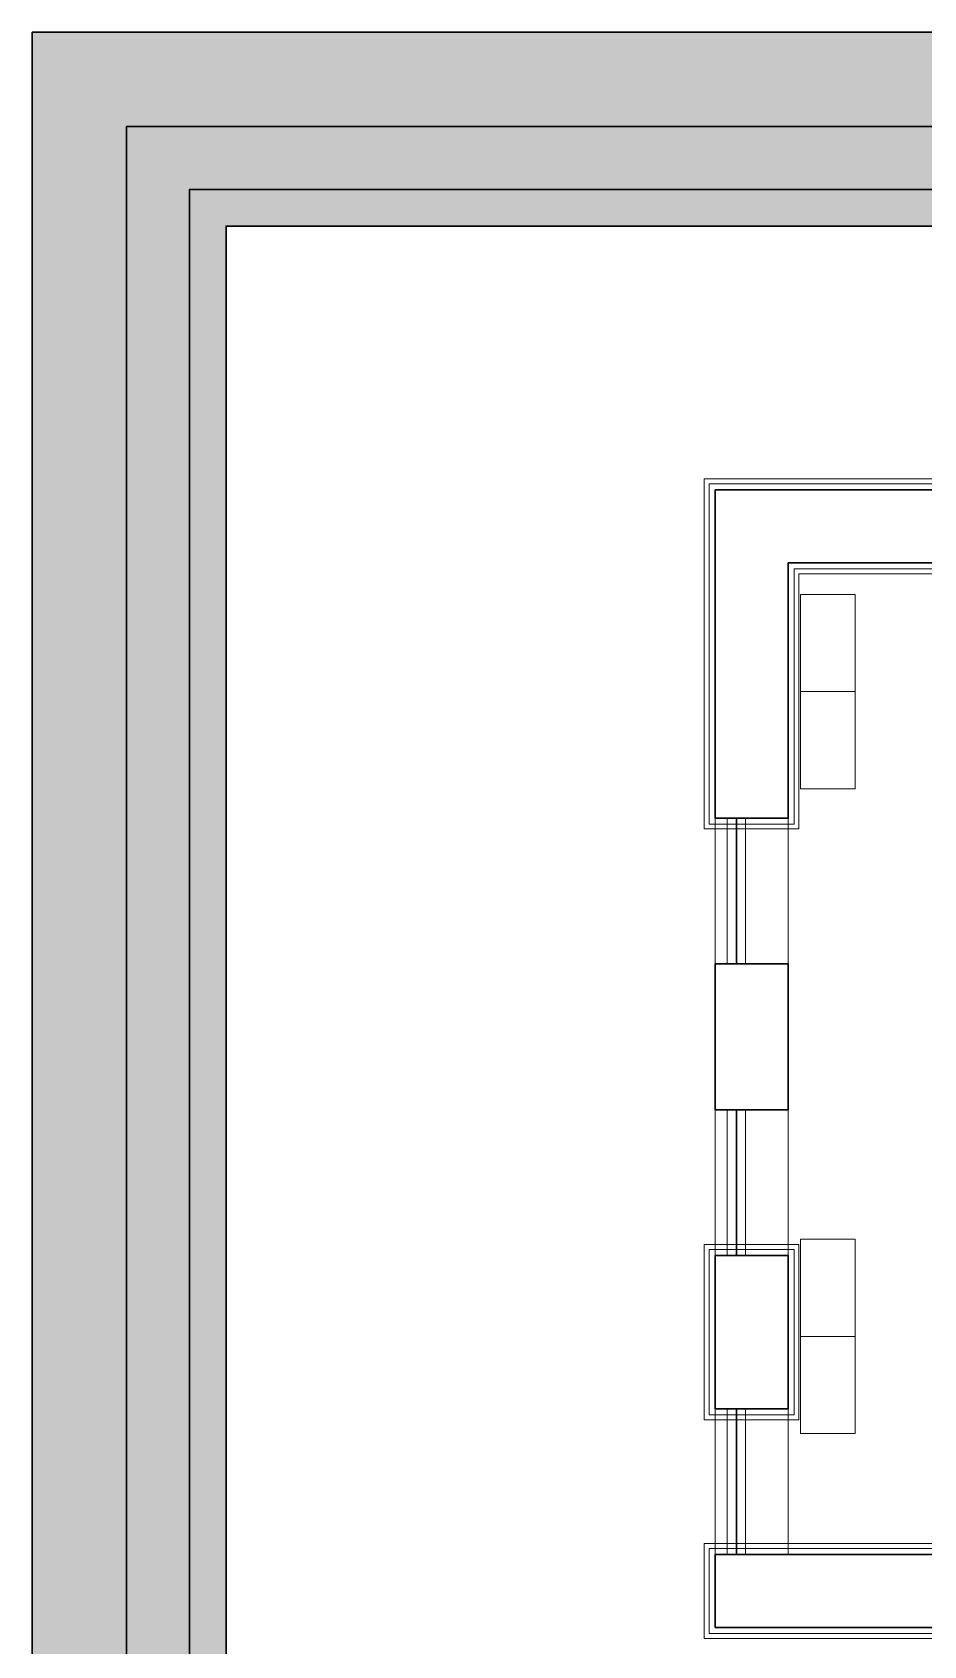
# Model space of a CAD drawing. Header units: millimetres. Extents: x 4346 to 24970, y -10214 to -5839.
# Drawn here: x 18984 to 19717, y -7309 to -5981 of the extents above; entities that cross this region are included whole.
import ezdxf

# ---------------------------------------------------------------- set-up
doc = ezdxf.new("R2010")
doc.units = ezdxf.units.MM
for name, color, linetype, lineweight in [('Duvar', 7, 'Continuous', 30), ('duvar mevcut', 55, 'Continuous', 30), ('TEFRIS', 11, 'Continuous', 15), ('WL - ALÇIPAN KAPLAMA', 30, 'Continuous', 15)]:
    doc.layers.add(name, color=color, linetype=linetype, lineweight=lineweight)

# ---------------------------------------------------------------- blocks, each defined once
blk = doc.blocks.new('DOLAP1')
at = {"layer": 'TEFRIS'}
for points in [[(22734, -5897.1), (22814, -5897.1), (22814, -5942.1), (22734, -5942.1), (22734, -5897.1)], [(22814, -5897.1), (22894, -5897.1), (22894, -5942.1), (22814, -5942.1), (22814, -5897.1)]]:
    blk.add_lwpolyline(points, dxfattribs=at)

msp = doc.modelspace()

# ---------------------------------------------------------------- hatches: boundary and pattern name
at = {"layer": 'Duvar'}
h = msp.add_hatch(color=256, dxfattribs=at)
h.dxf.hatch_style = 1
h.paths.add_polyline_path([(19061.4, -10136.8), (24892.4, -10136.8), (24892.4, -6058.9), (19061.4, -6058.9)], flags=16)
h.paths.add_polyline_path([(18983.9, -10214.3), (24970, -10214.3), (24970, -5981.3), (18983.9, -5981.3)])
at = {"layer": 'Duvar', "true_color": 0x636466}
h = msp.add_hatch(color=251, dxfattribs=at)
h.dxf.hatch_style = 1
h.paths.add_polyline_path([(19113.2, -10085.1), (24840.7, -10085.1), (24840.7, -6110.6), (19113.2, -6110.6)], flags=16)
h.paths.add_polyline_path([(19061.4, -10136.8), (24892.4, -10136.8), (24892.4, -6058.9), (19061.4, -6058.9)])
at = {"layer": 'Duvar'}
h = msp.add_hatch(color=256, dxfattribs=at)
h.dxf.hatch_style = 1
h.paths.add_polyline_path([(19143.3, -10054.9), (24810.6, -10054.9), (24810.6, -6140.7), (19143.3, -6140.7)], flags=16)
h.paths.add_polyline_path([(19113.2, -10085.1), (24840.7, -10085.1), (24840.7, -6110.6), (19113.2, -6110.6)])

# ---------------------------------------------------------------- linework, layer by layer
at = {"color": 5, "lineweight": 0}
for p, q in [((19545.5, -6747.8), (19545.5, -6627.8)), ((19555.5, -6747.8), (19555.5, -6627.8)), ((19570.5, -6747.8), (19570.5, -6627.8)), ((19605.5, -6747.8), (19605.5, -6627.8)), ((19545.5, -6987.8), (19545.5, -6867.8)), ((19555.5, -6987.8), (19555.5, -6867.8)), ((19570.5, -6987.8), (19570.5, -6867.8)), ((19605.5, -6987.8), (19605.5, -6867.8)), ((19545.5, -7233.8), (19545.5, -7113.8)), ((19555.5, -7233.8), (19555.5, -7113.8)), ((19570.5, -7233.8), (19570.5, -7113.8)), ((19605.5, -7233.8), (19605.5, -7113.8))]:
    msp.add_line(p, q, dxfattribs=at)
at = {"color": 5, "lineweight": 30}
for p, q in [((19563, -6747.8), (19563, -6627.8)), ((19563, -6987.8), (19563, -6867.8)), ((19563, -7233.8), (19563, -7113.8))]:
    msp.add_line(p, q, dxfattribs=at)
at = {"layer": 'Duvar'}
for points in [[(18983.9, -10214.3), (24970, -10214.3), (24970, -5981.3), (18983.9, -5981.3)], [(19061.4, -10136.8), (24892.4, -10136.8), (24892.4, -6058.9), (19061.4, -6058.9)], [(19113.2, -10085.1), (24840.7, -10085.1), (24840.7, -6110.6), (19113.2, -6110.6)], [(19143.3, -10054.9), (24810.6, -10054.9), (24810.6, -6140.7), (19143.3, -6140.7)]]:
    msp.add_lwpolyline(points, close=True, dxfattribs=at)
at = {"layer": 'duvar mevcut', "lineweight": 30}
for points in [[(19545.5, -6357.8), (19545.5, -6627.8)], [(19545.5, -6357.8), (19971.5, -6357.8)], [(19605.5, -6417.8), (19605.5, -6627.8)], [(19605.5, -6417.8), (19971.5, -6417.8)], [(19545.5, -6627.8), (19605.5, -6627.8)], [(19545.5, -6747.8), (19545.5, -6867.8)], [(19545.5, -6747.8), (19605.5, -6747.8)], [(19605.5, -6747.8), (19605.5, -6867.8)], [(19545.5, -6867.8), (19605.5, -6867.8)], [(19545.5, -6987.8), (19545.5, -7113.8)], [(19545.5, -6987.8), (19605.5, -6987.8)], [(19605.5, -6987.8), (19605.5, -7113.8)], [(19545.5, -7113.8), (19605.5, -7113.8)], [(19545.5, -7233.8), (19545.5, -7293.8)], [(19545.5, -7233.8), (19605.5, -7233.8)], [(19605.5, -7233.8), (20162.5, -7233.8)], [(19545.5, -7293.8), (20162.5, -7293.8)]]:
    msp.add_lwpolyline(points, dxfattribs=at)
at = {"layer": 'WL - ALÇIPAN KAPLAMA'}
for points in [[(19980.5, -6426.8), (19614.5, -6426.8), (19614.5, -6636.8), (19536.5, -6636.8), (19536.5, -6348.8), (19980.5, -6348.8)], [(19976.5, -6422.8), (19610.5, -6422.8), (19610.5, -6632.8), (19540.5, -6632.8), (19540.5, -6352.8), (19976.5, -6352.8)], [(19614.5, -7122.8), (19536.5, -7122.8), (19536.5, -6978.8), (19614.5, -6978.8)], [(19610.5, -7118.8), (19540.5, -7118.8), (19540.5, -6982.8), (19610.5, -6982.8)], [(19605.5, -7113.8), (19545.5, -7113.8), (19545.5, -6987.8), (19605.5, -6987.8)]]:
    msp.add_lwpolyline(points, close=True, dxfattribs=at)
for points in [[(23344.5, -6904.8), (23344.5, -6923.8), (23593.5, -6923.8), (23593.5, -6943.8), (24057.5, -6943.8), (24057.5, -6426.8), (23863.5, -6426.8), (23863.5, -6348.8), (24135.5, -6348.8), (24135.5, -7478.3), (24135.5, -9419.8), (21952.5, -9419.8), (21952.5, -9327.8), (21358.5, -9327.8), (21358.5, -9231.8), (21130.5, -9231.8), (21130.5, -9419.8), (20153.5, -9419.8), (20153.5, -7302.8), (19536.5, -7302.8), (19536.5, -7224.8), (19605.5, -7224.8), (20153.5, -7224.8), (20153.5, -6921.8)], [(23340.5, -6904.8), (23340.5, -6927.8), (23589.5, -6927.8), (23589.5, -6947.8), (24061.5, -6947.8), (24061.5, -6422.8), (23867.5, -6422.8), (23867.5, -6352.8), (24131.5, -6352.8), (24131.5, -7478.3), (24131.5, -9415.8), (21956.5, -9415.8), (21956.5, -9323.8), (21362.5, -9323.8), (21362.5, -9227.8), (21126.5, -9227.8), (21126.5, -9415.8), (20157.5, -9415.8), (20157.5, -7298.8), (19540.5, -7298.8), (19540.5, -7228.8), (19605.5, -7228.8), (20157.5, -7228.8), (20157.5, -6925.8)]]:
    msp.add_lwpolyline(points, dxfattribs=at)

# ---------------------------------------------------------------- block references
at = {"layer": 'TEFRIS', "rotation": 90}
for p in [(13718.6, -29337.8), (13718.6, -29868.3)]:
    msp.add_blockref('DOLAP1', p, dxfattribs=at)

doc.saveas('drawing.dxf')
